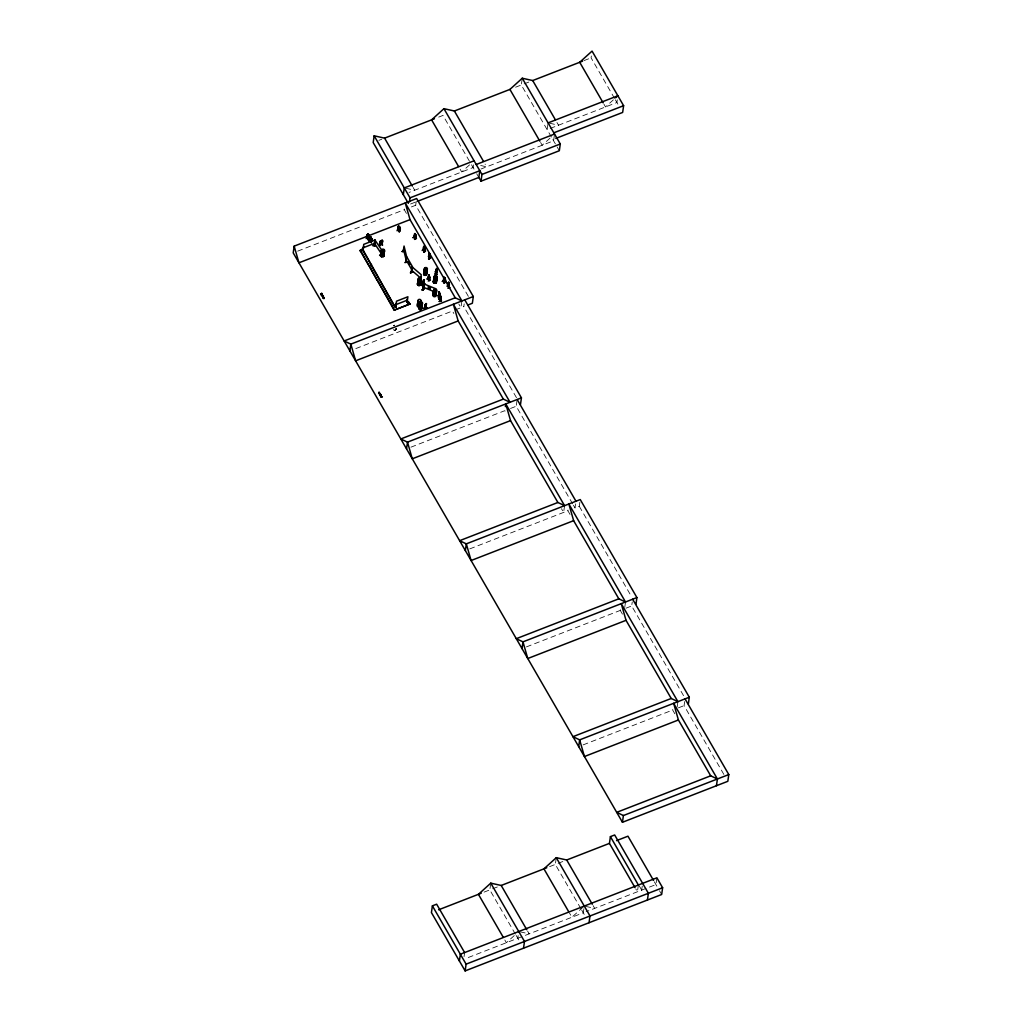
<?xml version="1.0" encoding="UTF-8"?>
<svg xmlns="http://www.w3.org/2000/svg" width="1022" height="1022" viewBox="0 0 1022 1022"><rect width="100%" height="100%" fill="white"/><g stroke="black" fill="none" stroke-linecap="round" stroke-linejoin="round"><path stroke-width="0.75" stroke-dasharray="5 3.75" d="M406.437 213.419L404.29 209.702L404.674 206.993M468.357 296.367L415.686 205.269L416.261 201.219M473.493 164.836L473.109 167.531L409.017 192.443M461.918 300.953L460.96 307.699L458.801 303.981M516.48 397.686L463.809 306.587L464.192 303.892M551.433 137.076L521.309 84.979L522.076 79.575M547.907 124.237L547.128 129.641L616.918 102.507L617.301 99.811M554.358 135.402L553.592 140.806L480.953 169.039M572.627 503.846L516.199 406.258L516.966 400.854M614.567 98.444L591.099 57.845L591.866 52.454M464.052 956.618L464.627 952.568M515.382 934.134L489.806 889.894L490.586 884.49M564.578 505.66L563.62 512.405L561.474 508.688M570.046 514.462L567.9 510.745L568.283 508.036M579.87 502.262L579.295 506.312L575.016 507.972L575.59 503.923M517.784 938.273L518.167 935.577M580.892 908.66L555.316 864.42L556.287 857.675M622.436 614.12L620.29 610.402L620.673 607.707M624.749 607.387L625.528 601.996M583.869 908.762L583.294 912.812L465.138 958.738M683.565 695.688L631.685 605.969L632.26 601.92M638.38 885.014L637.409 891.772L635.812 888.999M641.688 890.111L642.263 886.061M674.839 713.79L672.68 710.06L673.064 707.365M677.152 707.058L677.918 701.654M656.891 877.821L655.932 884.567L586.143 911.701M723.857 774.421L684.076 705.64L684.651 701.59M395.565 330.042L394.492 330.31L395.565 330.068A1.456 1.239 8.4 0 0 396.063 329.186C396.996 328.036 394.479 332.137 393.215 329.608M396.063 328.867L396.025 328.88A1.495 1.265 8.1 0 0 396.191 328.279L395.961 328.995A1.495 1.265 8.1 0 1 393.24 329.595M469.571 164.849L461.714 171.964L460.13 169.218M550.053 138.123L542.197 145.226L539.833 141.151M613.379 99.824L605.522 106.94L603.964 104.231M514.258 935.59L506.388 942.706L503.999 938.554M583.128 907.076L571.898 917.232L569.51 913.093M378.894 140.346L381.743 139.235M438.706 117.096L442.986 115.435L470.733 163.418M515.612 87.189L521.309 84.979M524.158 83.868L529.856 81.658M583.971 60.617L591.099 57.845M410.55 204.004L416.491 201.704M297.645 251.157L404.29 209.702M411.406 206.929L415.686 205.269M355.822 348.579L452.414 311.02L453.845 313.499M455.263 309.909L463.809 306.587M410.933 447.176L504.804 410.678L506.235 413.156M510.502 408.468L516.199 406.258M469.762 548.891L567.9 510.745M526.419 646.9L620.29 610.402M625.988 608.192L631.685 605.969M583.102 744.897L672.68 710.06M678.378 707.85L684.076 705.64M484.109 892.104L489.806 889.894M492.655 888.782L498.353 886.572M549.619 866.643L555.316 864.42M558.165 863.322L563.863 861.099M549.581 123.215L558.523 125.208L556.964 122.499M480.698 165.5L486.651 166.829L485.08 164.108M405.772 188.24L414.715 190.233L413.131 187.486M585.747 906.386L594.689 908.379L593.092 905.607M520.236 931.86L529.179 933.84L527.582 931.08M615.346 99.798L618.348 104.985M552.876 139.567L556.453 145.763M557.169 147.002L559.328 150.732M471.525 164.785L474.54 170.01M476.699 173.74L478.845 177.458M579.295 506.312L631.162 596.03M573.431 505.226L575.016 507.972M654.323 881.807L658.794 889.536M659.509 890.775L661.668 894.493M639.287 885.959L643.119 892.589M581.697 910.04L585.453 916.53M516.187 935.513L519.942 942.003M396.204 328.33A1.52 1.278 8.1 0 1 395.961 328.956M393.93 325.443L393.674 325.686A1.495 1.265 8.1 0 1 394.645 325.188L393.93 325.43"/><path stroke-width="1.5" d="M439.997 297.849L440.52 299.791M440.571 298.846L440.163 296.725L440.597 297.491M323.68 297.632L324.153 298.066L323.246 298.079M380.657 396.332L380.746 395.45M379.098 393.215L379.29 393.943L379.711 393.189M323.297 295.78C323.948 295.588 321.355 296.917 322.799 295.486M379.788 395.029L380.516 394.134L380.772 395.169M436.483 271.533L436.496 269.54L436.509 270.958M436.65 269.936L436.598 268.773M436.598 270.46L436.662 268.965M321.598 294.528L321.47 295.23M379.724 393.559L379.507 393.764M321.445 294.962L321.675 294.719M379.699 393.419L379.366 393.738M322.786 297.3C323.437 295.332 322.237 298.13 322.939 295.486M448.696 284.474L449.054 282.915M468.076 304.926L472.356 303.266L473.314 296.521L416.644 198.524L294.17 246.136L293.212 252.881L622.449 822.276L727.83 781.306L728.788 774.561L685.034 698.882M320.653 293.94L321.777 293.403L320.729 294.068M322.134 293.966L321.1 294.643L321.7 293.582M322.965 297.594C323.846 296.329 324.332 299.919 323.552 298.245M323.195 296.521L323.322 295.856M323.386 297.887L323.527 296.827L323.348 298.232M434.439 118.756L384.591 138.136L374.154 135.811L373.196 142.556L408.34 203.352M359.961 250.403L363.155 249.738L363.589 246.289M360.076 250.556L368.699 265.337M360.153 250.875L362.81 249.304M360.498 250.39L377.105 280.284M363.334 250.748L362.248 248.895M362.465 249.93L371.088 264.711M363.449 250.697L362.376 248.78M349.869 350.891L350.84 344.133L473.314 296.521M366.132 238.637L367.332 236.912M366.796 237.87C365.48 231.598 371.548 235.252 368.712 239.02L366.783 237.845L368.75 239.033M367.051 237.781L367.32 234.421M368.048 234.051L368.482 235.801L368.048 234.051L368.699 234.472M368.137 239.825L369.466 238.113L368.15 239.761M370.794 237.398L371.586 238.65L370.935 237.526L370.347 240.975L370.769 237.193L371.778 239.25M371.203 237.245L371.331 239.174L371.178 237.245M371.19 242.495L371.459 238.267M371.305 242.648L371.752 239.059M368.904 265.35L394.109 310.203L409.963 303.994L394.313 310.075M371.293 264.736L362.797 249.406M380.133 245.51L379.494 243.594M380.452 240.975L379.941 244.628L382.215 244.296L382.471 240.566M382.049 240.208L381.117 241.665L382.062 240.221M382.662 240.847L381.96 244.13M380.644 254.951L381.002 251.399M377.297 280.296L394.53 309.934M382.458 245.254L381.973 243.172L382.471 245.178M397.06 230.78L397.98 229.017M397.584 230.027L398.363 226.36M398.286 226.654L397.788 229.988M403.32 194.665L404.29 187.92L474.067 160.786M399.998 227.433L399.538 230.691M399.717 230.895L397.571 230.001C400.56 233.553 401.633 226.181 398.337 226.36M400.254 229.976L399.232 231.841L400.254 229.976M378.587 393.138C381.155 392.678 377.386 392.41 379.277 392.231L378.677 393.278M381.065 394.824L380.388 395.258M381.091 396.191L381.219 397.315L382.381 396.74L381.104 397.021L381.168 395.578L380.925 396.293M381.091 396.357L381.538 396.855L380.708 395.616M409.452 201.883L410.026 197.834L374.154 135.811M371.51 264.557L370.871 264.902L395.08 306.983M403.256 251.489L404.048 246.034L406.641 256.765L406.002 262.45M403.843 248.078L403.396 251.348M396.14 307.558L395.054 305.693L396.268 307.443M405.836 262.169L406.386 258.63M405.99 262.437L406.309 258.63M407.088 262.041L404.789 262.552M413.144 237.717L415.085 236.529L413.067 237.615M414.089 237.219L414.613 233.578L415.469 234.255M414.306 237.232L414.766 233.936M415.89 235.29L415.456 238.867L414.089 237.193L415.532 238.816L415.98 235.239L414.766 233.642M410.678 272.721L412.799 271.878M395.974 306.523L396.523 301.183L407.919 296.75L406.96 302.257L407.395 298.82M411.266 272.325L412.045 266.87L421.256 274.752L420.387 280.015M411.419 272.44L412.007 268.645M411.483 272.35L412.479 266.742L406.743 256.816M407.714 302.997L406.603 301.209L407.804 303.01M407.931 301.631L409.771 304.045M412.096 271.545L410.359 272.887L412.007 271.469M423.146 250.058L423.67 246.417L424.603 247.056M419.109 284.895L421.243 284.052M423.76 252.242L425.625 250.952L423.76 252.166M424.092 249.394L422.163 250.505L424.015 249.291M423.811 247.49C425.459 248.282 425.088 247.656 424.5 251.348M420.911 280.654A1.495 1.265 8.1 0 0 420.553 280.054L421.013 276.745M425.037 248.065L424.615 251.501M422.865 282.8L424.999 283.746M421.997 289.967L424.143 289.06L422.009 289.903M423.875 281.063L424.079 279.696L423.951 283.35L422.801 285.036L424.36 279.683L423.785 283.324M422.865 285.1L424.232 280.807M423.657 281.778L423.747 280.296M435.691 288.702L423.964 283.95L423.031 289.558L423.785 284.116L420.923 279.159L420.259 284.768L420.732 281.369A1.495 1.265 8.1 0 1 419.761 282.864A1.495 1.265 8.1 0 1 417.947 282.046A1.495 1.265 8.1 0 1 418.662 280.475M423.67 285.994L423.159 289.43M423.887 285.585L421.767 284.499L423.9 285.521M428.716 256.892L429.048 253.149L428.525 256.765L429.572 258.566L430.109 254.938M429.483 253.162C429.419 258.004 430.083 252.549 429.163 254.44M429.738 253.75L429.61 255.104L429.151 254.478M429.559 258.54L430.083 254.938L429.163 253.175M428.129 278.687C427.771 271.699 431.029 277.562 429.214 280.501M428.231 278.84L428.793 275.416M429.099 275.084L429.227 277.026L429.099 275.084L429.329 275.799M424.513 308.555L424.986 305.067M424.59 308.759L425.982 304.134M425.267 306.115L425.804 303.943M425.765 305.655L426.085 303.547L425.561 304.032M425.433 309.372L423.517 308.133M425.855 307.392L426.506 303.623L425.165 304.786M426.085 307.341L424.5 308.708M430.377 280.169L428.244 280.999M406.539 448.888L407.497 442.13L521.437 397.839L464.767 299.842M434.963 273.998L437.365 274.203L434.976 273.934M436.19 272.235L436.624 268.416L436.228 273.896M436.688 270.651L436.202 274.049L436.1 271.929M437.352 272.044L434.95 271.852L437.339 271.929M437.327 295.92L439.473 295.013M438.464 295.601L439.243 292.433M440.699 296.929L438.412 297.709M438.553 295.69L438.936 292.33M438.693 299.369L441.044 298.935L438.668 299.254M438.476 295.396L439.498 297.3L439.933 293.736M439.23 301.375L441.581 300.953L439.268 301.49M439.882 299.42L440.341 295.601L439.869 299.254M442.411 281.523L444.2 280.156L442.322 281.433M440.852 297.581L440.405 300.864M445.247 278.904L444.813 282.455L443.293 280.909L443.816 277.294M444.008 283.094L445.796 281.753L444.008 283.03M444.8 277.767L444.711 279.108L444.225 278.623L444.417 277.256L444.979 279.376L443.957 278.367M448.632 283.809L448.786 282.89L449.028 284.691L448.505 282.251L448.045 286.045L448.454 282.494L449.322 284.154L448.837 287.782L447.981 285.866L448.901 287.731L449.31 284.18M448.658 283.694L448.862 282.315L449.067 283.375M458.546 166.484L431.591 119.855L443.944 108.677L454.381 111.002L509.914 89.412L522.268 78.234L560.286 143.974L559.328 150.732L481.004 181.175L478.845 177.458L479.803 170.712L410.026 197.834M481.004 181.175L481.962 174.43L443.944 108.677M465.355 550.603L466.313 543.857L580.253 499.566L636.91 597.563L635.952 604.309M464.627 952.568L436.65 904.189L432.383 905.85L431.425 912.595L465.138 970.9L661.668 894.493L662.626 887.748L656.891 877.821L460.36 954.229L459.389 960.974M505.379 406.628L505.762 403.933L564.578 505.66L557.884 502.479L510.54 420.604L505.762 403.933M520.466 404.597L521.437 397.839M465.138 970.9L466.096 964.155L432.383 905.85M522.025 648.612L522.983 641.854L636.91 597.563M603.172 102.877L579.704 62.278L592.057 51.1L623.612 105.688L622.654 112.433L555.84 138.404M523.519 948.199L524.49 941.454L490.777 883.149L478.424 894.327L503.194 937.174M578.695 746.609L579.653 739.864L689.313 697.221L632.644 599.224M589.03 922.725L590.001 915.98L556.287 857.675L543.934 868.853L568.705 911.701M635.02 887.62L609.444 843.38L610.402 836.635L614.669 834.974L648.382 893.279L647.424 900.024M622.449 822.276L623.407 815.53L728.788 774.561M688.355 703.979L689.313 697.221M716.435 785.739L717.406 778.981L673.639 703.315L678.416 719.986L710.699 775.813L717.406 778.981M380.746 394.799L380.12 394.415M380.337 394.658L380.299 395.029M322.479 296.827L322.811 296.163M381.462 251.22L381.538 250.888A1.495 1.265 8.1 0 0 382.369 252.485A1.495 1.265 8.1 0 0 384.259 252A1.495 1.265 8.1 0 0 383.774 250.326M381.755 250.927L381.845 249.662M381.896 254.056L381.883 254.133A1.456 1.239 8.4 0 1 381.372 253.622L381.717 252.076A1.495 1.265 8.1 0 0 381.589 253.941A1.495 1.265 8.1 0 0 383.684 254.133A1.495 1.265 8.1 0 0 383.825 252.255M383.825 255.845L383.582 256.458L383.787 255.513A1.495 1.265 8.1 0 1 382.765 256.944A1.495 1.265 8.1 0 1 380.951 256.126A1.533 1.303 8.5 0 1 381.679 254.491L379.584 255.449L381.704 254.593A1.495 1.265 8.1 0 0 380.951 256.126M424.462 268.288L425.063 269.77L426.519 269.821M424.015 271.264L424.015 271.226M426.838 270.843L426.928 271.814A1.456 1.239 8.4 0 1 426.187 272.478L426.085 272.491M425.446 275.237L425.804 275.135A1.456 1.239 8.4 0 0 426.557 274.433L426.468 273.487A1.495 1.265 8.1 0 1 425.804 275.161C424.309 276.374 423.274 272.797 423.67 274.177M422.38 303.521L422.418 302.87M422.073 305.782L421.703 304.85A1.495 1.265 8.1 0 1 421.575 306.664A1.495 1.265 8.1 0 1 419.467 306.472A1.495 1.265 8.1 0 1 419.595 304.697M381.602 250.275L381.666 249.956A1.533 1.303 7.7 0 0 381.743 250.965A1.456 1.239 8.4 0 0 382.266 251.476L382.611 251.629M381.219 252.932L381.462 252.306L381.244 253.264M425.957 272.427L424.181 271.839M436.867 277.473L435.155 277.907L435.934 277.946M435.704 280.462L434.784 280.526M384.208 253.162L383.953 253.839M427.298 269.195A1.456 1.239 7.8 0 0 425.599 267.547A1.456 1.239 7.8 0 0 424.833 269.553A1.456 1.239 7.8 0 0 427.298 269.195L427.375 268.875M421.549 307.788L421.626 308.785L421.677 308.107M433.379 281.855L433.635 281.216M381.487 251.054L381.564 250.735A1.495 1.265 8.1 0 0 382.381 252.332A1.495 1.265 8.1 0 0 384.285 251.846A1.495 1.265 8.1 0 0 383.787 250.16M381.334 252.153L381.41 251.821A1.495 1.265 8.1 0 0 382.228 253.418A1.495 1.265 8.1 0 0 384.131 252.932A1.495 1.265 8.1 0 0 383.633 251.246M381.321 395.77L381.257 396.344M380.388 394.811L379.788 394.824M424.041 280.284L423.53 281.599L423.683 280.705M426.353 304.735L424.833 306.178M323.246 296.865L322.901 297.543M380.363 395.948L381.142 394.939M424.066 280.207L423.402 282.046L424.347 279.709M427.068 270.983L426.634 271.52A1.495 1.265 8.1 0 1 424.526 271.213A1.495 1.265 8.1 0 1 424.654 269.438M384.131 253.482L384.042 252.536M381.462 252.306L381.295 252.6A1.533 1.303 7.7 0 0 381.372 253.622A1.533 1.303 8.5 0 1 381.73 252.012A1.495 1.265 8.1 0 0 381.589 253.852A1.495 1.265 8.1 0 0 383.697 254.044A1.495 1.265 8.1 0 0 383.812 252.345M423.44 281.076L423.351 281.702M380.273 242.086L382.586 241.78M369.223 235.648L368.635 238.726M449.182 285.24L448.339 283.362M321.253 294.413L321.777 293.403M371.65 240.119L370.603 238.305M428.895 254.235L429.943 256.037M429.559 277.958L428.576 276.758M439.779 294.847L438.732 293.033M415.826 236.338L414.574 234.753M399.73 228.762L397.941 227.497M424.743 249.355L423.517 247.528M369.121 236.516L367.154 235.341M381.334 254.721L380.874 255.909A1.533 1.303 8.1 0 0 381.513 256.739L381.513 256.714M436.253 280.296L436.496 280.117A1.456 1.239 8.5 0 0 436.087 278.303L435.73 278.112A1.495 1.265 8.1 0 1 436.42 280.169L435.73 280.475M435.857 282.992A1.533 1.303 8.1 0 0 435.972 281.165A1.456 1.239 8.4 0 1 436.343 281.753A1.456 1.239 8.5 0 1 436.126 282.711L435.87 282.953A1.482 1.252 8.1 0 1 433.775 282.736A1.482 1.252 8.1 0 1 433.89 280.961A1.533 1.303 8.1 0 0 433.686 282.8A1.533 1.303 8.1 0 0 435.857 282.992L436.126 282.736M424.769 247.58C425.65 249.483 422.878 247.694 424.667 247.503M368.61 234.881L368.814 235.993L367.818 235.763L367.652 234.46L368.227 235.137M444.519 278.393L444.2 278.763M615.627 97.793L617.876 95.761L548.099 122.883M420.553 280.143L421.447 279.543M443.446 280.948L444.353 277.716M322.096 295.192L322.134 294.54M380.44 241L382.496 240.566M395.974 306.421L396.229 303.227M323.91 298.079L323.131 296.98M435.551 283.158L435.87 282.953A1.482 1.252 8.1 0 0 435.985 281.139L436.368 282.123M398.657 227.65L399.653 228.098L398.363 227.357L398.836 226.603M322.007 295.243L322.147 294.873M399.5 226.897L399.717 227.97L398.797 226.705M425.995 303.994L425.139 305.604M321.1 294.566L322.211 294.093M374.231 245.191L375.112 239.94L363.717 244.373L363.168 249.713M410.614 272.619L412.799 271.865M522.268 78.234L532.705 80.546L582.553 61.167M553.835 132.809L623.612 105.688M476.226 164.504L554.55 134.048M481.962 174.43L560.286 143.974M417.972 201.13L478.845 177.458M410.026 219.628L405.249 202.944L461.918 300.953L455.224 297.772L410.026 219.628L298.948 262.807L294.17 246.136M370.82 237.602L371.471 238.42M363.244 247.746L374.64 243.313M428.537 256.599L429.662 258.528M429.662 276.898L429.278 280.462L428.154 278.559L429.189 280.156M396.051 304.556L407.433 300.123M439.894 293.991L439 291.973M439.409 297.044L439.575 292.995M438.4 297.785L440.546 296.878L440.303 295.843L440.597 297.057L440.418 295.958M455.224 297.772L344.133 340.965L350.84 344.133L355.618 360.804L458.15 320.946L503.335 399.091L510.042 402.272L453.372 304.275L458.15 320.946M503.335 399.091L400.803 438.962L407.497 442.13L412.275 458.814L510.54 420.604M557.884 502.479L459.619 540.689L466.313 543.857L471.091 560.529L573.636 520.671L618.821 598.815L625.528 601.996L568.858 503.999L573.636 520.671M618.821 598.815L516.289 638.686L522.983 641.854L527.761 658.526L626.026 620.328L671.224 698.473L677.918 701.654L621.248 603.657L626.026 620.328M671.224 698.473L572.946 736.683L579.653 739.864L584.431 756.536L678.416 719.986M710.699 775.813L616.713 812.349L623.407 815.53M438.642 909.784L481.26 893.215M490.777 883.149L501.202 885.461L546.783 867.742M556.287 857.675L566.712 860L609.444 843.38M616.56 840.621L627.955 836.188L653.531 880.427M466.096 964.155L662.626 887.748M380.146 244.475L380.388 241.243M382.228 244.181L379.89 244.539M444.033 278.559L444.315 277.78M440.597 298.871L440.738 297.032M446.882 286.122L449.131 285.445M414.779 234.894C416.606 235.699 414.28 234.83 415.06 234.089M425.804 272.657L425.433 272.593M420.285 301.873L421.038 301.797M435.18 283.222L434.414 283.145L435.551 283.12M420.285 301.899L420.655 301.809A1.495 1.265 8.1 0 1 422.38 303.483A1.495 1.265 8.1 0 1 419.85 303.828A1.495 1.265 8.1 0 1 420.655 301.771A1.495 1.265 8.1 0 1 420.706 302.142M440.137 296.738L440.393 299.242L440.52 297.887M439 293.25L439.588 294.336L439.038 293.378M440.163 297.338L440.393 298.807L440.712 296.316L440.75 297.236M440.827 297.811L440.354 301.196L439.83 299.114M381.232 240.898L381.947 240.796M380.452 242.47L382.254 242.227M371.471 239.595L370.82 238.305M439.626 294.221L438.936 293.033M440.341 299.139L440.137 297.862M421.396 304.083L421.524 303.968A1.495 1.265 8.1 0 1 421.945 305.642A1.495 1.265 8.1 0 1 419.876 305.936A1.495 1.265 8.1 0 1 419.454 304.16M420.872 304.326L420.131 304.096M381.973 240.655L381.794 241.907L380.733 241.716L381.257 240.758L382.343 242.137M398.593 227.638L398.772 226.68M423.491 287.323L433.737 291.474M435.717 278.15L436.739 279.479M398.823 226.731L399.474 227.037M424.667 275.161L423.798 274.496A1.495 1.265 8.1 0 1 424.462 272.848M368.661 235.022L368.738 236.12L367.741 234.498L368.239 235.175M414.919 235.162L415.354 237.027L414.804 234.932M322.211 296.316L322.173 296.099M423.274 250.058L423.926 246.724L424.36 247.605M424.398 272.12L425.05 272.516L424.053 271.52M435.896 280.322L435.87 280.296A1.495 1.265 8.1 0 1 436.228 281.957A1.495 1.265 8.1 0 1 434.171 282.238A1.495 1.265 8.1 0 1 433.737 280.462M434.938 278.176A1.482 1.252 8.1 0 0 433.916 279.939A1.482 1.252 8.1 0 0 436.228 280.398A1.482 1.252 8.1 0 0 436.049 278.406L436.368 278.533M428.831 275.378L429.368 277.447L428.716 276.157M411.559 270.242L420.77 278.125M444.787 277.907C442.296 275.748 448.121 281.216 444.864 282.481L443.305 280.82M444.992 280.207L443.65 278.406M423.836 246.468L424.986 247.707M423.632 248.103L424.769 249.342M423.159 249.943L424.692 251.591M415.226 236.593L415.149 233.565L414.996 236.504M415.443 237.717L414.268 235.827M415.852 234.907L415.469 235.737M435.985 281.191L436.343 281.791A1.495 1.265 8.1 0 1 434.184 282.085A1.495 1.265 8.1 0 1 433.762 280.309M374.129 245.242L374.895 239.915L381.334 249.534L380.631 254.925M374.41 243.287L380.861 252.919M532.705 80.546L555.393 119.791M509.914 89.412L539.833 141.151M454.381 111.002L483.508 161.374M384.591 138.136L412.339 186.119M517.158 399.5L575.974 501.227M429.47 253.175L429.789 255.411L429.112 254.235M428.959 254.836L429.764 256.241M438.374 295.447L439.498 297.325M420.438 282.532L423.312 287.489M406.258 260.188L411.994 270.115M408.34 301.464L409.95 304.096M370.449 240.796L371.369 242.597M371.305 264.634L395.054 307.085M610.402 836.635L638.38 885.014M566.712 860L592.287 904.227M501.202 885.461L526.777 929.701M429.01 275.608L429.368 277.396L429.355 276.119M450.038 287.552L447.802 288.191M440.239 297.236L440.278 298.066M436.624 268.492L436.598 270.638M440.393 295.665L440.827 297.198M440.559 297.683L440.533 296.968M379.622 243.504L380.12 245.587M403.562 249.406L406.156 260.137M448.517 283.375L448.607 284.027M383.774 254.414A1.495 1.265 8.1 0 1 383.109 256.088A1.495 1.265 8.1 0 1 381.117 255.449A1.495 1.265 8.1 0 1 381.768 253.775M383.71 253.047A1.495 1.265 8.1 0 1 383.582 254.836A1.495 1.265 8.1 0 1 381.487 254.644A1.495 1.265 8.1 0 1 381.602 252.856M383.799 254.261A1.495 1.265 8.1 0 1 383.135 255.934A1.495 1.265 8.1 0 1 381.129 255.296A1.495 1.265 8.1 0 1 381.794 253.622M426.736 269.77A1.495 1.265 8.1 0 1 426.608 271.558A1.495 1.265 8.1 0 1 426.072 273.308A1.495 1.265 8.1 0 1 424.066 272.657A1.495 1.265 8.1 0 1 424.73 270.983M426.608 271.558A1.495 1.265 8.1 0 1 424.513 271.379A1.495 1.265 8.1 0 1 424.628 269.591M426.621 270.626A1.456 1.239 7.8 0 1 426.506 272.376A1.456 1.239 7.8 0 1 424.449 272.21A1.456 1.239 7.8 0 1 424.552 270.46M426.596 268.454A1.495 1.265 8.1 0 1 426.953 270.319A1.495 1.265 8.1 0 1 424.756 270.37A1.495 1.265 8.1 0 1 424.782 268.505M425.471 268.237A1.495 1.265 8.1 0 1 426.238 268.301M426.762 269.616A1.495 1.265 8.1 0 1 426.634 271.405M425.804 275.161A1.495 1.265 8.1 0 1 423.798 274.522M426.711 271.775A1.495 1.265 8.1 0 1 426.046 273.462A1.495 1.265 8.1 0 1 424.041 272.81A1.495 1.265 8.1 0 1 424.705 271.137M426.698 273.027A1.495 1.265 8.1 0 1 425.676 274.458A1.495 1.265 8.1 0 1 423.862 273.64A1.495 1.265 8.1 0 1 424.577 272.069M420.374 302.397A1.495 1.265 8.1 0 1 418.266 302.205A1.495 1.265 8.1 0 1 418.381 300.417M420.489 300.609A1.495 1.265 8.1 0 1 420.796 301.86M419.544 303.598A1.495 1.265 8.1 0 1 418.573 301.183M419.531 303.751A1.495 1.265 8.1 0 1 418.547 301.337M419.416 304.53A1.495 1.265 8.1 0 1 418.445 302.116M419.544 306.153A1.495 1.265 8.1 0 1 417.449 304.543M417.87 304.007A1.495 1.265 8.1 0 1 418.56 303.738M419.672 305.22A1.495 1.265 8.1 0 1 417.589 304.428A1.495 1.265 8.1 0 1 418.701 302.806M419.646 305.374A1.495 1.265 8.1 0 1 417.564 304.582A1.495 1.265 8.1 0 1 418.675 302.959M419.403 307.085A1.495 1.265 8.1 0 1 417.487 305.182M420.936 280.986A1.495 1.265 8.1 0 1 418.79 281.983A1.495 1.265 8.1 0 1 418.445 279.875M420.412 278.738A1.495 1.265 8.1 0 1 420.77 280.603A1.495 1.265 8.1 0 1 418.573 280.654A1.495 1.265 8.1 0 1 418.586 278.942M418.611 278.789A1.495 1.265 8.1 0 0 418.573 280.654A1.495 1.265 8.1 0 0 420.566 280.909A1.495 1.265 8.1 0 0 420.694 279.121M419.889 282.481A1.495 1.265 8.1 0 1 420.157 284.423A1.495 1.265 8.1 0 1 417.87 284.231A1.495 1.265 8.1 0 1 418.394 282.353M420.208 282.557A1.495 1.265 8.1 0 1 419.978 284.41A1.495 1.265 8.1 0 1 417.819 283.975A1.495 1.265 8.1 0 1 418.42 282.2M420.068 283.49A1.495 1.265 8.1 0 1 419.735 285.406A1.495 1.265 8.1 0 1 417.564 284.704A1.495 1.265 8.1 0 1 418.65 283.03A1.482 1.252 8.1 0 0 417.538 284.55A1.482 1.252 8.1 0 0 419.518 285.432A1.482 1.252 8.1 0 0 420.285 283.72M420.706 282.557A1.495 1.265 8.1 0 1 418.407 283.452A1.495 1.265 8.1 0 1 418.547 281.267M420.655 282.379A1.495 1.265 8.1 0 1 419.633 283.809A1.495 1.265 8.1 0 1 417.819 282.992A1.495 1.265 8.1 0 1 418.522 281.42M420.77 281.523A1.482 1.252 8.1 0 1 419.748 282.953A1.482 1.252 8.1 0 1 417.947 282.136A1.482 1.252 8.1 0 1 418.65 280.565M435.768 291.002A1.495 1.265 8.1 0 1 436.113 292.867A1.495 1.265 8.1 0 1 433.928 292.905A1.495 1.265 8.1 0 1 433.954 291.04M435.947 292.011A1.495 1.265 8.1 0 1 435.832 293.799A1.495 1.265 8.1 0 1 433.724 293.608A1.495 1.265 8.1 0 1 433.839 291.819M435.921 289.916A1.495 1.265 8.1 0 1 436.356 291.692A1.495 1.265 8.1 0 1 434.286 291.973A1.495 1.265 8.1 0 1 433.852 290.197M434.427 289.775A1.495 1.265 8.1 0 1 435.564 289.75M435.794 290.848A1.495 1.265 8.1 0 1 436.215 292.611A1.495 1.265 8.1 0 1 434.146 292.905A1.495 1.265 8.1 0 1 433.724 291.129M435.896 294.157A1.495 1.265 8.1 0 1 435.244 295.843A1.495 1.265 8.1 0 1 433.239 295.205A1.495 1.265 8.1 0 1 433.903 293.518M435.794 294.949A1.495 1.265 8.1 0 1 435.129 296.623A1.495 1.265 8.1 0 1 433.124 295.984A1.495 1.265 8.1 0 1 433.788 294.298M435.832 292.79A1.495 1.265 8.1 0 1 435.717 294.579A1.495 1.265 8.1 0 1 433.609 294.4A1.495 1.265 8.1 0 1 433.737 292.611M435.819 292.944A1.495 1.265 8.1 0 1 435.691 294.732A1.495 1.265 8.1 0 1 433.584 294.553A1.495 1.265 8.1 0 1 433.711 292.765M421.664 302.78A1.495 1.265 8.1 0 1 421.843 304.799A1.495 1.265 8.1 0 1 419.518 304.326A1.495 1.265 8.1 0 1 420.553 302.563M421.652 302.946A1.495 1.265 8.1 0 1 422.073 304.709A1.495 1.265 8.1 0 1 420.016 305.003A1.495 1.265 8.1 0 1 419.582 303.227M419.838 302.985A1.495 1.265 8.1 0 1 420.527 302.716M421.652 307.034A1.495 1.265 8.1 0 1 420.987 308.721A1.495 1.265 8.1 0 1 418.982 308.069A1.495 1.265 8.1 0 1 419.646 306.396M421.537 307.814A1.495 1.265 8.1 0 1 420.885 309.487A1.495 1.265 8.1 0 1 418.879 308.848A1.495 1.265 8.1 0 1 419.531 307.175M421.677 304.965A1.482 1.252 8.1 0 1 421.562 306.741A1.482 1.252 8.1 0 1 419.467 306.562A1.482 1.252 8.1 0 1 419.582 304.786M421.562 305.821A1.495 1.265 8.1 0 1 421.447 307.609A1.495 1.265 8.1 0 1 419.339 307.43A1.495 1.265 8.1 0 1 419.454 305.642M421.677 306.881A1.495 1.265 8.1 0 1 421.013 308.555A1.495 1.265 8.1 0 1 419.007 307.916A1.495 1.265 8.1 0 1 419.672 306.242M421.588 305.667A1.495 1.265 8.1 0 1 421.473 307.456A1.495 1.265 8.1 0 1 419.365 307.264A1.495 1.265 8.1 0 1 419.48 305.476M436.177 277.524A1.495 1.265 8.1 0 1 436.445 279.466A1.495 1.265 8.1 0 1 434.171 279.274A1.495 1.265 8.1 0 1 434.695 277.396M434.95 278.073A1.495 1.265 8.1 0 0 433.98 279.951A1.495 1.265 8.1 0 0 436.42 280.169A1.533 1.303 8.1 0 0 436.075 278.278M436.854 276.949A1.495 1.265 8.1 0 1 435.691 278.738A1.495 1.265 8.1 0 1 434.069 277.115A1.495 1.265 8.1 0 1 436.33 276.438M436.956 277.422A1.495 1.265 8.1 0 1 435.538 278.891A1.495 1.265 8.1 0 1 434.018 277.384A1.495 1.265 8.1 0 1 435.96 276.438M435.819 280.028A1.495 1.265 8.1 0 1 436.253 281.804M435.934 279.249A1.495 1.265 8.1 0 1 436.113 281.267A1.495 1.265 8.1 0 1 433.788 280.795A1.495 1.265 8.1 0 1 434.81 279.019M435.96 279.095A1.495 1.265 8.1 0 1 436.139 281.114A1.495 1.265 8.1 0 1 433.801 280.641A1.495 1.265 8.1 0 1 434.835 278.865M369.198 241.115L371.331 240.323L369.146 241.09M373.119 245.702L375.176 244.743L373.119 245.778M373.822 244.335L375.01 246.213L373.797 244.399M398.887 226.143L399.372 227.817L398.874 226.156M402.144 251.514L404.482 251.182L402.131 251.565M408.838 261.696L409.656 264.57L408.838 261.696M414.549 239.34L416.491 238.228L414.549 239.416M424.258 246.391L424.526 248.269L424.232 246.404M422.699 290.248L423.517 288.421L422.686 290.312M428.576 258.911L430.709 258.081L428.588 258.924M427.107 278.955L429.253 278.137L427.107 278.968M425.178 306.498L427.068 307.877L425.165 306.498M428.397 286.812L428.231 287.974L430.249 288.792L430.415 287.629L428.397 286.812M439.319 291.973L439.447 293.914L439.294 291.973M439.332 293.148L439.153 292.356L439.371 293.212M440.533 297.9L440.533 297.159L440.584 297.951M420.502 306.945L419.761 306.753L420.502 306.919M420.119 309.602L419.39 309.359L420.131 309.564M444.915 279.491L444.532 278.636L444.889 279.479M381.973 251.208A1.495 1.265 8.1 0 0 384.502 250.863A1.495 1.265 8.1 0 0 382.777 249.151A1.495 1.265 8.1 0 0 381.973 251.208M418.381 301.426A1.495 1.265 8.1 0 0 420.911 301.081A1.495 1.265 8.1 0 0 419.186 299.369A1.495 1.265 8.1 0 0 418.381 301.426M418.598 279.798A1.495 1.265 8.1 0 0 421.128 279.453A1.495 1.265 8.1 0 0 419.403 277.741A1.495 1.265 8.1 0 0 418.598 279.798M434.095 290.963A1.495 1.265 8.1 0 0 436.624 290.618A1.495 1.265 8.1 0 0 434.912 288.907A1.495 1.265 8.1 0 0 434.095 290.963M434.516 277.499A1.495 1.265 8.1 0 0 437.046 277.141A1.495 1.265 8.1 0 0 435.321 275.442A1.495 1.265 8.1 0 0 434.516 277.499"/></g></svg>
